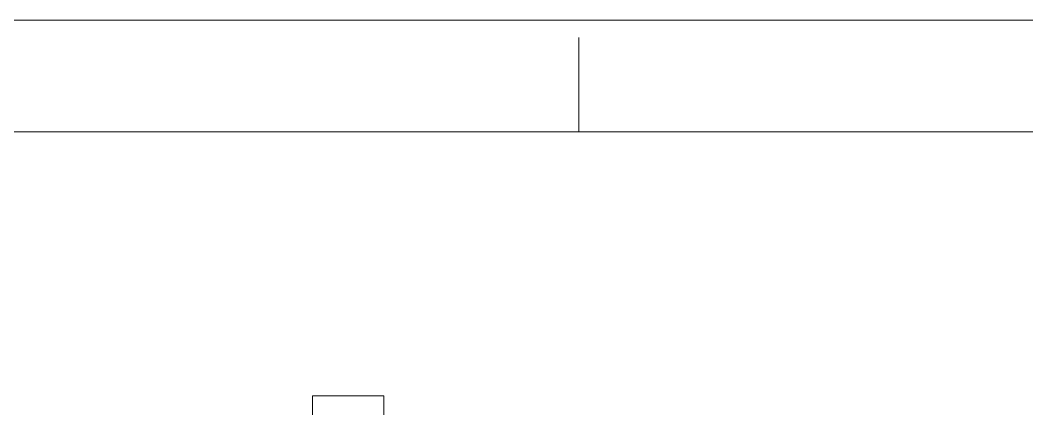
# Model space of a CAD drawing. Header units: millimetres. Extents: x 1925 to 561113, y 7411 to 433459.
# Drawn here: x 82593 to 189150, y 392323 to 433459 of the extents above; entities that cross this region are included whole.
import ezdxf
from ezdxf.enums import TextEntityAlignment as Align

# ---------------------------------------------------------------- set-up
doc = ezdxf.new("R2010")
doc.units = ezdxf.units.MM
doc.header["$LTSCALE"] = 25.4
doc.layers.add('Title Block', color=7, linetype='Continuous')
doc.styles.add('ACANSTS', font='romans.shx', dxfattribs={"height": 25.4})
doc.styles.add('Roman', font='romans')

# ---------------------------------------------------------------- blocks, each defined once
blk = doc.blocks.new('LONE STAR BLOWER TITLE BLOCK (SIZE A)')
at = {"layer": 'Title Block', "lineweight": 15}
for p, q in [((600.08, 457.2), (0, 457.2)), ((150.02, 444.5), (150.02, 455.22)), ((587.38, 444.5), (12.7, 444.5)), ((587.38, 444.5), (12.7, 444.5))]:
    blk.add_line(p, q, dxfattribs=at)
at = {"layer": 'Title Block', "lineweight": 15, "style": 'ACANSTS'}
for tag, p, height in [('DRAWN_BY', (364.98, 58.05), 3.43), ('DRAWN_DATE', (394.07, 58.26), 3.43), ('DRAWING_SUBTITLE', (444.84, 50.21), 5.14), ('CHECKED_BY', (365.54, 49.27), 3.43), ('CHECK_DATE', (393.59, 49.29), 3.43), ('ENGINEER', (365.39, 40.85), 3.43), ('ENG_DATE', (393.36, 40.71), 3.43), ('DRAWING_SUBTITLE', (444.78, 39.35), 5.14), ('MANUFACTURING', (365.28, 32.27), 3.43), ('MFG_DATE', (393.39, 32.25), 3.43), ('CONTROL', (365.28, 23.7), 3.43), ('CONTROL_DATE', (393.39, 23.67), 3.43), ('CAGE_CODE', (450.28, 23.27), 3.43), ('MODEL_FILE_NAME', (210.7, 15.52), 3.43), ('APPROVED_BY', (364.99, 14.44), 3.43), ('APPROVAL_DATE', (393.18, 14.26), 3.43)]:
    blk.add_attdef(tag, p, '', height=height, dxfattribs=at)
at = {"layer": 'Title Block', "lineweight": 15, "style": 'Roman', "flags": 8}
for tag, height, p in [('DWG_NUMBER', 7.14, (480.3, 29.15)), ('SCALE', 3.43, (454.75, 17.88)), ('SHEETNUMBER', 3.43, (539.89, 17.88)), ('TOTA_SHEETS', 3.43, (556.11, 17.82))]:
    blk.add_attdef(tag, text='', height=height, dxfattribs=at).set_placement(p, align=Align.TOP_LEFT)
at = {"layer": 'Title Block', "lineweight": 15, "style": 'ACANSTS'}
blk.add_attdef('REVISION', text='', height=3.43, dxfattribs=at).set_placement((580.38, 22.69), align=Align.CENTER)

msp = doc.modelspace()

# ---------------------------------------------------------------- linework, layer by layer
at = {"color": 7, "lineweight": 5}
for p, q in [((113531.17, 387114.54), (113531.17, 393693.12)), ((113531.17, 393693.12), (121094.02, 393693.12)), ((121150.17, 375252.72), (121094.02, 393693.12))]:
    msp.add_line(p, q, dxfattribs=at)

# ---------------------------------------------------------------- block references
at = {"xscale": 931.8648284389766, "yscale": 931.8648284389766, "zscale": 931.8648284389766}
msp.add_blockref('LONE STAR BLOWER TITLE BLOCK (SIZE A)', (1924.54, 7410.59), dxfattribs=at)

doc.saveas('drawing.dxf')
